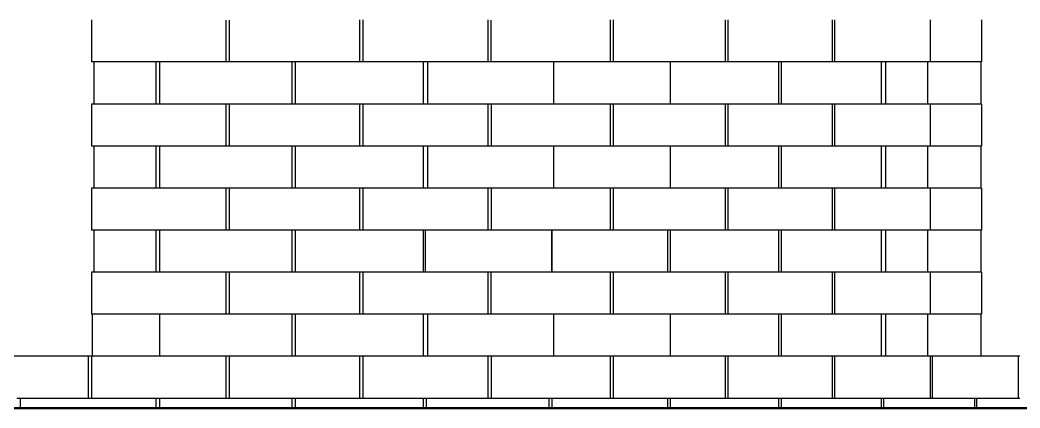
# Model space of a CAD drawing. Header units: millimetres. Extents: x 507.9 to 541, y 40.2 to 69.3.
# Drawn here: x 516.292 to 517.719, y 54.056 to 54.609 of the extents above; entities that cross this region are included whole.
import ezdxf

# ---------------------------------------------------------------- set-up
doc = ezdxf.new("R2010")
doc.units = ezdxf.units.MM
doc.layers.add('Make2D$Visible$ClippingPlaneIntersections', color=7, linetype='Continuous', lineweight=50, true_color=0x000000)
doc.layers.add('Make2D$Visible$Curves', color=7, linetype='Continuous', true_color=0x000000)

msp = doc.modelspace()

# ---------------------------------------------------------------- linework, layer by layer
at = {"layer": 'Make2D$Visible$ClippingPlaneIntersections', "color": 18, "true_color": 0x000000}
msp.add_open_spline([(520.81643, 54.05554), (516.50034, 54.05554), (512.18425, 54.05554)], degree=2, dxfattribs=at)
at = {"layer": 'Make2D$Visible$Curves', "color": 18, "lineweight": -3, "true_color": 0x000000}
for points in [[(516.39411, 54.60929), (516.39411, 54.57929), (516.39411, 54.54929)], [(516.58614, 54.54929), (516.58614, 54.57901), (516.58614, 54.60872)], [(516.59056, 54.60875), (516.59056, 54.57902), (516.59056, 54.54929)], [(516.77686, 54.54929), (516.77686, 54.57929), (516.77686, 54.60929)], [(516.78104, 54.60929), (516.78104, 54.57929), (516.78104, 54.54929)], [(516.96012, 54.54929), (516.96012, 54.57929), (516.96012, 54.60929)], [(516.96379, 54.6091), (516.96379, 54.57919), (516.96379, 54.54929)], [(517.13423, 54.54929), (517.13423, 54.57929), (517.13423, 54.60929)], [(517.13812, 54.60929), (517.13812, 54.57929), (517.13812, 54.54929)], [(517.29857, 54.54929), (517.29857, 54.57929), (517.29857, 54.60929)], [(517.30188, 54.60929), (517.30188, 54.57929), (517.30188, 54.54929)], [(517.45107, 54.54929), (517.45107, 54.57929), (517.45107, 54.60929)], [(517.45403, 54.60929), (517.45403, 54.57929), (517.45403, 54.54929)], [(517.59077, 54.54929), (517.59077, 54.57929), (517.59077, 54.60929)], [(517.66375, 54.60929), (517.66375, 54.57929), (517.66375, 54.54929)], [(516.397, 54.54929), (516.39555, 54.54929), (516.39411, 54.54929)], [(516.39712, 54.54929), (516.39712, 54.51929), (516.39712, 54.48929)], [(516.48645, 54.54929), (516.44178, 54.54929), (516.39712, 54.54929)], [(516.49084, 54.54929), (516.48865, 54.54929), (516.48645, 54.54929)], [(516.48645, 54.48929), (516.48645, 54.51929), (516.48645, 54.54929)], [(516.49096, 54.54929), (516.49096, 54.51929), (516.49096, 54.48929)], [(516.68038, 54.54929), (516.58567, 54.54929), (516.49096, 54.54929)], [(516.68038, 54.48929), (516.68038, 54.51929), (516.68038, 54.54929)], [(516.68511, 54.54929), (516.68274, 54.54929), (516.68038, 54.54929)], [(516.68468, 54.54929), (516.68468, 54.51929), (516.68468, 54.48929)], [(516.86763, 54.54929), (516.77616, 54.54929), (516.68468, 54.54929)], [(516.96012, 54.54929), (516.91388, 54.54929), (516.86763, 54.54929)], [(516.86763, 54.48929), (516.86763, 54.51929), (516.86763, 54.54929)], [(516.87329, 54.54929), (516.87329, 54.51929), (516.87329, 54.48929)], [(516.9642, 54.54929), (516.96216, 54.54929), (516.96012, 54.54929)], [(517.13423, 54.54929), (517.04922, 54.54929), (516.9642, 54.54929)], [(517.05317, 54.54929), (517.05317, 54.51929), (517.05317, 54.48929)], [(517.13843, 54.54929), (517.13633, 54.54929), (517.13423, 54.54929)], [(517.21971, 54.54929), (517.17891, 54.54929), (517.13812, 54.54929)], [(517.21969, 54.54929), (517.21969, 54.51929), (517.21969, 54.48929)], [(517.37479, 54.54929), (517.29724, 54.54929), (517.21969, 54.54929)], [(517.37479, 54.48929), (517.37479, 54.51929), (517.37479, 54.54929)], [(517.37779, 54.54929), (517.37629, 54.54929), (517.37479, 54.54929)], [(517.52117, 54.54929), (517.44955, 54.54929), (517.37793, 54.54929)], [(517.37793, 54.54929), (517.37793, 54.51929), (517.37793, 54.48929)], [(517.52117, 54.48929), (517.52117, 54.51929), (517.52117, 54.54929)], [(517.52652, 54.54929), (517.52384, 54.54929), (517.52117, 54.54929)], [(517.52654, 54.54929), (517.52654, 54.51929), (517.52654, 54.48929)], [(517.58703, 54.54929), (517.55678, 54.54929), (517.52654, 54.54929)], [(517.59077, 54.54929), (517.5889, 54.54929), (517.58703, 54.54929)], [(517.58703, 54.48929), (517.58703, 54.51929), (517.58703, 54.54929)], [(517.66375, 54.54929), (517.62726, 54.54929), (517.59077, 54.54929)], [(517.66291, 54.54929), (517.66291, 54.51929), (517.66291, 54.48929)], [(516.39411, 54.48929), (516.39411, 54.45929), (516.39411, 54.42929)], [(516.39684, 54.48929), (516.39547, 54.48929), (516.39411, 54.48929)], [(516.48645, 54.48929), (516.44178, 54.48929), (516.39712, 54.48929)], [(516.49077, 54.48929), (516.48861, 54.48929), (516.48645, 54.48929)], [(516.68038, 54.48929), (516.58567, 54.48929), (516.49096, 54.48929)], [(516.58614, 54.42929), (516.58614, 54.45929), (516.58614, 54.48929)], [(516.59056, 54.48929), (516.59056, 54.45929), (516.59056, 54.42929)], [(516.68456, 54.48929), (516.68247, 54.48929), (516.68038, 54.48929)], [(516.86763, 54.48929), (516.77616, 54.48929), (516.68468, 54.48929)], [(516.77686, 54.42961), (516.77686, 54.45945), (516.77686, 54.48929)], [(516.78104, 54.48929), (516.78104, 54.45929), (516.78104, 54.42929)], [(516.96012, 54.48929), (516.91388, 54.48929), (516.86763, 54.48929)], [(516.96447, 54.48929), (516.9623, 54.48929), (516.96012, 54.48929)], [(516.96012, 54.42929), (516.96012, 54.45929), (516.96012, 54.48929)], [(516.96404, 54.48929), (516.96404, 54.45929), (516.96404, 54.42929)], [(517.05337, 54.48929), (517.00892, 54.48929), (516.96447, 54.48929)], [(517.13757, 54.48929), (517.09537, 54.48929), (517.05317, 54.48929)], [(517.13449, 54.42929), (517.13449, 54.45929), (517.13449, 54.48929)], [(517.21918, 54.48929), (517.17865, 54.48929), (517.13812, 54.48929)], [(517.13812, 54.48929), (517.13812, 54.45929), (517.13812, 54.42929)], [(517.21986, 54.48929), (517.21952, 54.48929), (517.21918, 54.48929)], [(517.37479, 54.48929), (517.29724, 54.48929), (517.21969, 54.48929)], [(517.29857, 54.42929), (517.29857, 54.45929), (517.29857, 54.48929)], [(517.30188, 54.48929), (517.30188, 54.45929), (517.30188, 54.42929)], [(517.37805, 54.48929), (517.37642, 54.48929), (517.37479, 54.48929)], [(517.52117, 54.48929), (517.44955, 54.48929), (517.37793, 54.48929)], [(517.45107, 54.42929), (517.45107, 54.45929), (517.45107, 54.48929)], [(517.45403, 54.48929), (517.45403, 54.45929), (517.45403, 54.42929)], [(517.52706, 54.48929), (517.52411, 54.48929), (517.52117, 54.48929)], [(517.58703, 54.48929), (517.55678, 54.48929), (517.52654, 54.48929)], [(517.59077, 54.48929), (517.5889, 54.48929), (517.58703, 54.48929)], [(517.66375, 54.48929), (517.62726, 54.48929), (517.59077, 54.48929)], [(517.59077, 54.42929), (517.59077, 54.45929), (517.59077, 54.48929)], [(517.66375, 54.48929), (517.66375, 54.45929), (517.66375, 54.42929)], [(516.39735, 54.42929), (516.39573, 54.42929), (516.39411, 54.42929)], [(516.39712, 54.42929), (516.39712, 54.39929), (516.39712, 54.36929)], [(516.48645, 54.42929), (516.44178, 54.42929), (516.39712, 54.42929)], [(516.49111, 54.42929), (516.48878, 54.42929), (516.48645, 54.42929)], [(516.48645, 54.36929), (516.48645, 54.39929), (516.48645, 54.42929)], [(516.49096, 54.42929), (516.49096, 54.39929), (516.49096, 54.36929)], [(516.68038, 54.42929), (516.58567, 54.42929), (516.49096, 54.42929)], [(516.68439, 54.42929), (516.68239, 54.42929), (516.68038, 54.42929)], [(516.68038, 54.36929), (516.68038, 54.39929), (516.68038, 54.42929)], [(516.68468, 54.42929), (516.68468, 54.39929), (516.68468, 54.36929)], [(516.86763, 54.42929), (516.77616, 54.42929), (516.68468, 54.42929)], [(516.96012, 54.42929), (516.91388, 54.42929), (516.86763, 54.42929)], [(516.86763, 54.36929), (516.86763, 54.39929), (516.86763, 54.42929)], [(516.87329, 54.42929), (516.87329, 54.39929), (516.87329, 54.36929)], [(516.96362, 54.42929), (516.96187, 54.42929), (516.96012, 54.42929)], [(517.13449, 54.42929), (517.04927, 54.42929), (516.96404, 54.42929)], [(517.05317, 54.42929), (517.05317, 54.39929), (517.05317, 54.36929)], [(517.13784, 54.42929), (517.09636, 54.42929), (517.05489, 54.42929)], [(517.13784, 54.42929), (517.13617, 54.42929), (517.13449, 54.42929)], [(517.21977, 54.42929), (517.17894, 54.42929), (517.13812, 54.42929)], [(517.37479, 54.42929), (517.29724, 54.42929), (517.21969, 54.42929)], [(517.21969, 54.42929), (517.21969, 54.39929), (517.21969, 54.36929)], [(517.37479, 54.36929), (517.37479, 54.39929), (517.37479, 54.42929)], [(517.37807, 54.42929), (517.37643, 54.42929), (517.37479, 54.42929)], [(517.52117, 54.42929), (517.44955, 54.42929), (517.37793, 54.42929)], [(517.37793, 54.42929), (517.37793, 54.39929), (517.37793, 54.36929)], [(517.52617, 54.42929), (517.52367, 54.42929), (517.52117, 54.42929)], [(517.52117, 54.36929), (517.52117, 54.39929), (517.52117, 54.42929)], [(517.52654, 54.42929), (517.52654, 54.39929), (517.52654, 54.36929)], [(517.58703, 54.42929), (517.55678, 54.42929), (517.52654, 54.42929)], [(517.59077, 54.42929), (517.5889, 54.42929), (517.58703, 54.42929)], [(517.58703, 54.36929), (517.58703, 54.39929), (517.58703, 54.42929)], [(517.66375, 54.42929), (517.62726, 54.42929), (517.59077, 54.42929)], [(517.66291, 54.42929), (517.66291, 54.39929), (517.66291, 54.36929)], [(516.39411, 54.36929), (516.39411, 54.33929), (516.39411, 54.30929)], [(516.39737, 54.36929), (516.39574, 54.36929), (516.39411, 54.36929)], [(516.48645, 54.36929), (516.44178, 54.36929), (516.39712, 54.36929)], [(516.49092, 54.36929), (516.48868, 54.36929), (516.48645, 54.36929)], [(516.68038, 54.36929), (516.58567, 54.36929), (516.49096, 54.36929)], [(516.58614, 54.30929), (516.58614, 54.33929), (516.58614, 54.36929)], [(516.59056, 54.36929), (516.59056, 54.33929), (516.59056, 54.30929)], [(516.68471, 54.36929), (516.68254, 54.36929), (516.68038, 54.36929)], [(516.86763, 54.36929), (516.77616, 54.36929), (516.68468, 54.36929)], [(516.77686, 54.30929), (516.77686, 54.33929), (516.77686, 54.36929)], [(516.78104, 54.36929), (516.78104, 54.33929), (516.78104, 54.30929)], [(516.96012, 54.36929), (516.91388, 54.36929), (516.86763, 54.36929)], [(516.9637, 54.36929), (516.96191, 54.36929), (516.96012, 54.36929)], [(516.96012, 54.30929), (516.96012, 54.33929), (516.96012, 54.36929)], [(516.96404, 54.36929), (516.96404, 54.33929), (516.96404, 54.30929)], [(517.05502, 54.36929), (517.00953, 54.36929), (516.96404, 54.36929)], [(517.1382, 54.36929), (517.09661, 54.36929), (517.05502, 54.36929)], [(517.13449, 54.30929), (517.13449, 54.33929), (517.13449, 54.36929)], [(517.21963, 54.36929), (517.17887, 54.36929), (517.13812, 54.36929)], [(517.13812, 54.36929), (517.13812, 54.33929), (517.13812, 54.30929)], [(517.37479, 54.36929), (517.29724, 54.36929), (517.21969, 54.36929)], [(517.29857, 54.30929), (517.29857, 54.33921), (517.29857, 54.36912)], [(517.30188, 54.36929), (517.30188, 54.33929), (517.30188, 54.30929)], [(517.37785, 54.36929), (517.37632, 54.36929), (517.37479, 54.36929)], [(517.52117, 54.36929), (517.44955, 54.36929), (517.37793, 54.36929)], [(517.45107, 54.30929), (517.45107, 54.33929), (517.45107, 54.36929)], [(517.45403, 54.36929), (517.45403, 54.33929), (517.45403, 54.30929)], [(517.5265, 54.36929), (517.52383, 54.36929), (517.52117, 54.36929)], [(517.58703, 54.36929), (517.55678, 54.36929), (517.52654, 54.36929)], [(517.59077, 54.36929), (517.5889, 54.36929), (517.58703, 54.36929)], [(517.66375, 54.36929), (517.62726, 54.36929), (517.59077, 54.36929)], [(517.59077, 54.30929), (517.59077, 54.33929), (517.59077, 54.36929)], [(517.66375, 54.36929), (517.66375, 54.33929), (517.66375, 54.30929)], [(516.39715, 54.30929), (516.39563, 54.30929), (516.39411, 54.30929)], [(516.39712, 54.30929), (516.39712, 54.27929), (516.39712, 54.24929)], [(516.48645, 54.30929), (516.44178, 54.30929), (516.39712, 54.30929)], [(516.49097, 54.30929), (516.48871, 54.30929), (516.48645, 54.30929)], [(516.48645, 54.24929), (516.48645, 54.27929), (516.48645, 54.30929)], [(516.49096, 54.30929), (516.49096, 54.27929), (516.49096, 54.24929)], [(516.68038, 54.30929), (516.58567, 54.30929), (516.49096, 54.30929)], [(516.68461, 54.30929), (516.6825, 54.30929), (516.68038, 54.30929)], [(516.68038, 54.24929), (516.68038, 54.27929), (516.68038, 54.30929)], [(516.68468, 54.30929), (516.68468, 54.27929), (516.68468, 54.24929)], [(516.86763, 54.30929), (516.77616, 54.30929), (516.68468, 54.30929)], [(516.86763, 54.24929), (516.86763, 54.27929), (516.86763, 54.30929)], [(516.87014, 54.30929), (516.86889, 54.30929), (516.86763, 54.30929)], [(516.96416, 54.30929), (516.91704, 54.30929), (516.86992, 54.30929)], [(516.86992, 54.30929), (516.86992, 54.27929), (516.86992, 54.24929)], [(517.05084, 54.30929), (517.00744, 54.30929), (516.96404, 54.30929)], [(517.21603, 54.30929), (517.13317, 54.30929), (517.05031, 54.30929)], [(517.05031, 54.30929), (517.05031, 54.27929), (517.05031, 54.24929)], [(517.05131, 54.24929), (517.05131, 54.27929), (517.05131, 54.30929)], [(517.21952, 54.30929), (517.21777, 54.30929), (517.21603, 54.30929)], [(517.21603, 54.24929), (517.21603, 54.27929), (517.21603, 54.30929)], [(517.37479, 54.30929), (517.29724, 54.30929), (517.21969, 54.30929)], [(517.21969, 54.30929), (517.21969, 54.27929), (517.21969, 54.24929)], [(517.37787, 54.30929), (517.37633, 54.30929), (517.37479, 54.30929)], [(517.37479, 54.24929), (517.37479, 54.27929), (517.37479, 54.30929)], [(517.52117, 54.30929), (517.44955, 54.30929), (517.37793, 54.30929)], [(517.37793, 54.30929), (517.37793, 54.27929), (517.37793, 54.24929)], [(517.52117, 54.24929), (517.52117, 54.27929), (517.52117, 54.30929)], [(517.52667, 54.30929), (517.52392, 54.30929), (517.52117, 54.30929)], [(517.52654, 54.30929), (517.52654, 54.27929), (517.52654, 54.24929)], [(517.58703, 54.30929), (517.55678, 54.30929), (517.52654, 54.30929)], [(517.59077, 54.30929), (517.5889, 54.30929), (517.58703, 54.30929)], [(517.58703, 54.24929), (517.58703, 54.27929), (517.58703, 54.30929)], [(517.66375, 54.30929), (517.62726, 54.30929), (517.59077, 54.30929)], [(517.66291, 54.30929), (517.66291, 54.27929), (517.66291, 54.24929)], [(516.39411, 54.24929), (516.39411, 54.21929), (516.39411, 54.18929)], [(516.39679, 54.24929), (516.39545, 54.24929), (516.39411, 54.24929)], [(516.48645, 54.24929), (516.44178, 54.24929), (516.39712, 54.24929)], [(516.4913, 54.24929), (516.48887, 54.24929), (516.48645, 54.24929)], [(516.68038, 54.24929), (516.58567, 54.24929), (516.49096, 54.24929)], [(516.58614, 54.18929), (516.58614, 54.21929), (516.58614, 54.24929)], [(516.59056, 54.24929), (516.59056, 54.21929), (516.59056, 54.18929)], [(516.68472, 54.24929), (516.68255, 54.24929), (516.68038, 54.24929)], [(516.86763, 54.24929), (516.77616, 54.24929), (516.68468, 54.24929)], [(516.77686, 54.18929), (516.77686, 54.21929), (516.77686, 54.24929)], [(516.78104, 54.24929), (516.78104, 54.21954), (516.78104, 54.1898)], [(516.87026, 54.24929), (516.86894, 54.24929), (516.86763, 54.24929)], [(516.96399, 54.24929), (516.91695, 54.24929), (516.86992, 54.24929)], [(516.96012, 54.18929), (516.96012, 54.21929), (516.96012, 54.24929)], [(516.96379, 54.24929), (516.96379, 54.21929), (516.96379, 54.18929)], [(517.04991, 54.24929), (517.00695, 54.24929), (516.96399, 54.24929)], [(517.21603, 54.24929), (517.13317, 54.24929), (517.05031, 54.24929)], [(517.13423, 54.18929), (517.13423, 54.21929), (517.13423, 54.24929)], [(517.13812, 54.24929), (517.13812, 54.21929), (517.13812, 54.18929)], [(517.21957, 54.24929), (517.2178, 54.24929), (517.21603, 54.24929)], [(517.37479, 54.24929), (517.29724, 54.24929), (517.21969, 54.24929)], [(517.29857, 54.18929), (517.29857, 54.21929), (517.29857, 54.24929)], [(517.30188, 54.24929), (517.30188, 54.21929), (517.30188, 54.18929)], [(517.37806, 54.24929), (517.37642, 54.24929), (517.37479, 54.24929)], [(517.52117, 54.24929), (517.44955, 54.24929), (517.37793, 54.24929)], [(517.45107, 54.18929), (517.45107, 54.21929), (517.45107, 54.24929)], [(517.45403, 54.24929), (517.45403, 54.21929), (517.45403, 54.18929)], [(517.52697, 54.24929), (517.52407, 54.24929), (517.52117, 54.24929)], [(517.58703, 54.24929), (517.55678, 54.24929), (517.52654, 54.24929)], [(517.59077, 54.24929), (517.5889, 54.24929), (517.58703, 54.24929)], [(517.66375, 54.24929), (517.62726, 54.24929), (517.59077, 54.24929)], [(517.59077, 54.18929), (517.59077, 54.21929), (517.59077, 54.24929)], [(517.66375, 54.24929), (517.66375, 54.21929), (517.66375, 54.18929)], [(516.49133, 54.18929), (516.44272, 54.18929), (516.39411, 54.18929)], [(516.39547, 54.12929), (516.39547, 54.15929), (516.39547, 54.18929)], [(516.68038, 54.18929), (516.58567, 54.18929), (516.49096, 54.18929)], [(516.49096, 54.18929), (516.49096, 54.15929), (516.49096, 54.12929)], [(516.68457, 54.18929), (516.68247, 54.18929), (516.68038, 54.18929)], [(516.68038, 54.12929), (516.68038, 54.15929), (516.68038, 54.18929)], [(516.86763, 54.18929), (516.77616, 54.18929), (516.68468, 54.18929)], [(516.68468, 54.18929), (516.68468, 54.15929), (516.68468, 54.12929)], [(516.96012, 54.18929), (516.91388, 54.18929), (516.86763, 54.18929)], [(516.86763, 54.12929), (516.86763, 54.15929), (516.86763, 54.18929)], [(516.87329, 54.18929), (516.87329, 54.15929), (516.87329, 54.12929)], [(516.96387, 54.18929), (516.962, 54.18929), (516.96012, 54.18929)], [(517.13423, 54.18929), (517.04901, 54.18929), (516.96379, 54.18929)], [(517.05317, 54.18929), (517.05317, 54.15929), (517.05317, 54.12929)], [(517.1377, 54.18929), (517.13597, 54.18929), (517.13423, 54.18929)], [(517.21971, 54.18929), (517.17891, 54.18929), (517.13812, 54.18929)], [(517.21969, 54.18929), (517.21969, 54.15929), (517.21969, 54.12929)], [(517.37479, 54.18929), (517.29724, 54.18929), (517.21969, 54.18929)], [(517.37479, 54.12929), (517.37479, 54.15929), (517.37479, 54.18929)], [(517.37785, 54.18929), (517.37632, 54.18929), (517.37479, 54.18929)], [(517.52117, 54.18929), (517.44955, 54.18929), (517.37793, 54.18929)], [(517.37793, 54.18929), (517.37793, 54.15929), (517.37793, 54.12929)], [(517.52117, 54.12929), (517.52117, 54.15929), (517.52117, 54.18929)], [(517.52612, 54.18929), (517.52364, 54.18929), (517.52117, 54.18929)], [(517.52654, 54.18929), (517.52654, 54.15929), (517.52654, 54.12929)], [(517.58703, 54.18929), (517.55678, 54.18929), (517.52654, 54.18929)], [(517.59077, 54.18929), (517.5889, 54.18929), (517.58703, 54.18929)], [(517.58703, 54.12929), (517.58703, 54.15929), (517.58703, 54.18929)], [(517.66375, 54.18929), (517.62726, 54.18929), (517.59077, 54.18929)], [(517.66291, 54.18929), (517.66291, 54.15929), (517.66291, 54.12929)], [(516.3895, 54.12929), (516.29138, 54.12929), (516.19326, 54.12929)], [(516.39379, 54.12929), (516.39164, 54.12929), (516.3895, 54.12929)], [(516.3895, 54.06929), (516.3895, 54.09929), (516.3895, 54.12929)], [(516.49048, 54.12929), (516.4423, 54.12929), (516.39411, 54.12929)], [(516.39411, 54.12929), (516.39411, 54.09929), (516.39411, 54.06929)], [(516.40879, 54.12929), (516.40211, 54.12929), (516.39543, 54.12929)], [(516.68038, 54.12929), (516.58567, 54.12929), (516.49096, 54.12929)], [(516.58614, 54.06929), (516.58614, 54.09929), (516.58614, 54.12929)], [(516.59056, 54.12929), (516.59056, 54.09929), (516.59056, 54.06929)], [(516.68465, 54.12929), (516.68252, 54.12929), (516.68038, 54.12929)], [(516.86763, 54.12929), (516.77616, 54.12929), (516.68468, 54.12929)], [(516.77686, 54.06929), (516.77686, 54.09929), (516.77686, 54.12929)], [(516.78104, 54.12929), (516.78104, 54.09929), (516.78104, 54.06929)], [(516.90821, 54.12929), (516.88792, 54.12929), (516.86763, 54.12929)], [(516.96388, 54.12929), (516.93604, 54.12929), (516.90821, 54.12929)], [(516.96012, 54.06929), (516.96012, 54.09929), (516.96012, 54.12929)], [(516.96404, 54.12929), (516.96404, 54.09929), (516.96404, 54.06929)], [(517.05308, 54.12929), (517.00856, 54.12929), (516.96404, 54.12929)], [(517.13806, 54.12929), (517.09562, 54.12929), (517.05317, 54.12929)], [(517.13449, 54.06929), (517.13449, 54.09929), (517.13449, 54.12929)], [(517.21964, 54.12929), (517.17888, 54.12929), (517.13812, 54.12929)], [(517.13812, 54.12929), (517.13812, 54.09929), (517.13812, 54.06929)], [(517.37479, 54.12929), (517.29724, 54.12929), (517.21969, 54.12929)], [(517.29857, 54.06929), (517.29857, 54.09929), (517.29857, 54.12929)], [(517.30188, 54.12929), (517.30188, 54.09929), (517.30188, 54.06929)], [(517.37796, 54.12929), (517.37638, 54.12929), (517.37479, 54.12929)], [(517.52117, 54.12929), (517.44955, 54.12929), (517.37793, 54.12929)], [(517.45107, 54.06929), (517.45107, 54.09902), (517.45107, 54.12876)], [(517.45403, 54.12929), (517.45403, 54.09929), (517.45403, 54.06929)], [(517.52665, 54.12929), (517.52391, 54.12929), (517.52117, 54.12929)], [(517.58703, 54.12929), (517.55678, 54.12929), (517.52654, 54.12929)], [(517.59077, 54.12929), (517.5889, 54.12929), (517.58703, 54.12929)], [(517.59301, 54.12929), (517.59189, 54.12929), (517.59077, 54.12929)], [(517.59077, 54.06929), (517.59077, 54.09922), (517.59077, 54.12915)], [(517.59373, 54.12929), (517.59337, 54.12929), (517.59301, 54.12929)], [(517.71657, 54.12929), (517.65496, 54.12929), (517.59336, 54.12929)], [(517.59336, 54.12929), (517.59336, 54.09954), (517.59336, 54.06979)], [(517.71843, 54.12929), (517.7175, 54.12929), (517.71657, 54.12929)], [(517.71657, 54.06929), (517.71657, 54.09929), (517.71657, 54.12929)], [(516.29225, 54.06929), (516.28981, 54.06929), (516.28738, 54.06929)], [(516.48645, 54.06929), (516.38926, 54.06929), (516.29207, 54.06929)], [(516.29207, 54.06929), (516.29207, 54.06242), (516.29207, 54.05554)], [(516.4909, 54.06929), (516.48867, 54.06929), (516.48645, 54.06929)], [(516.48645, 54.05554), (516.48645, 54.06242), (516.48645, 54.06929)], [(516.49096, 54.06929), (516.49096, 54.06242), (516.49096, 54.05554)], [(516.68038, 54.06929), (516.58567, 54.06929), (516.49096, 54.06929)], [(516.68038, 54.05554), (516.68038, 54.06242), (516.68038, 54.06929)], [(516.68469, 54.06929), (516.68254, 54.06929), (516.68038, 54.06929)], [(516.68468, 54.06929), (516.68468, 54.06242), (516.68468, 54.05554)], [(516.86763, 54.06929), (516.77616, 54.06929), (516.68468, 54.06929)], [(516.86763, 54.05554), (516.86763, 54.06242), (516.86763, 54.06929)], [(516.87234, 54.06929), (516.86999, 54.06929), (516.86763, 54.06929)], [(516.87169, 54.06929), (516.87169, 54.06242), (516.87169, 54.05554)], [(517.04672, 54.06929), (516.95947, 54.06929), (516.87223, 54.06929)], [(517.04672, 54.05595), (517.04672, 54.06262), (517.04672, 54.06929)], [(517.0503, 54.06929), (517.04851, 54.06929), (517.04672, 54.06929)], [(517.0505, 54.06929), (517.0505, 54.06242), (517.0505, 54.05554)], [(517.21622, 54.06929), (517.13336, 54.06929), (517.0505, 54.06929)], [(517.21622, 54.05592), (517.21622, 54.0626), (517.21622, 54.06929)], [(517.21967, 54.06929), (517.21795, 54.06929), (517.21622, 54.06929)], [(517.37479, 54.06929), (517.29724, 54.06929), (517.21969, 54.06929)], [(517.21969, 54.06929), (517.21969, 54.06255), (517.21969, 54.05581)], [(517.37479, 54.0556), (517.37479, 54.06245), (517.37479, 54.06929)], [(517.37785, 54.06929), (517.37632, 54.06929), (517.37479, 54.06929)], [(517.52117, 54.06929), (517.44955, 54.06929), (517.37793, 54.06929)], [(517.37793, 54.06929), (517.37793, 54.06242), (517.37793, 54.05554)], [(517.52368, 54.06929), (517.52242, 54.06929), (517.52117, 54.06929)], [(517.52117, 54.05554), (517.52117, 54.06242), (517.52117, 54.06929)], [(517.65419, 54.06929), (517.58907, 54.06929), (517.52395, 54.06929)], [(517.52395, 54.06929), (517.52395, 54.0625), (517.52395, 54.05571)], [(517.65419, 54.05566), (517.65419, 54.06247), (517.65419, 54.06929)], [(517.6564, 54.06929), (517.65529, 54.06929), (517.65419, 54.06929)], [(517.65659, 54.06929), (517.65659, 54.06242), (517.65659, 54.05554)], [(517.71857, 54.06929), (517.68758, 54.06929), (517.65659, 54.06929)]]:
    msp.add_open_spline(points, degree=2, dxfattribs=at)

doc.saveas('drawing.dxf')
